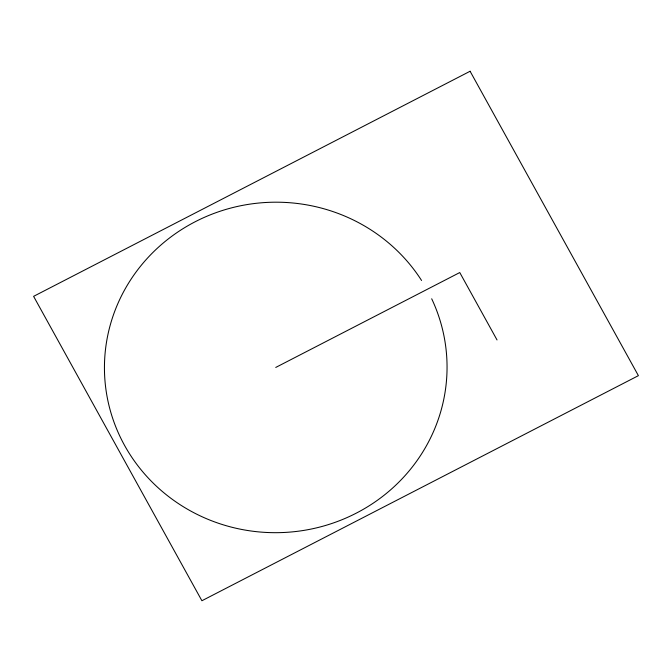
<?xml version="1.0" encoding="UTF-8"?>
<svg xmlns="http://www.w3.org/2000/svg" width="672" height="672" viewBox="0 0 672 672"><rect width="100%" height="100%" fill="white"/><g stroke="black" fill="none" stroke-linecap="round" stroke-linejoin="round"><path stroke-width="1.01" d="M275.747 367.441L459.766 272.546L497.028 339.948M431.693 298.78A171.31 165.245 -1.4 0 1 266.33 532.451A171.31 165.245 -1.4 0 1 128.52 283.206A171.31 165.245 -1.4 0 1 421.571 280.484M470.098 71.257L33.6 296.344L201.902 600.743L638.4 375.656L470.098 71.257"/></g></svg>
